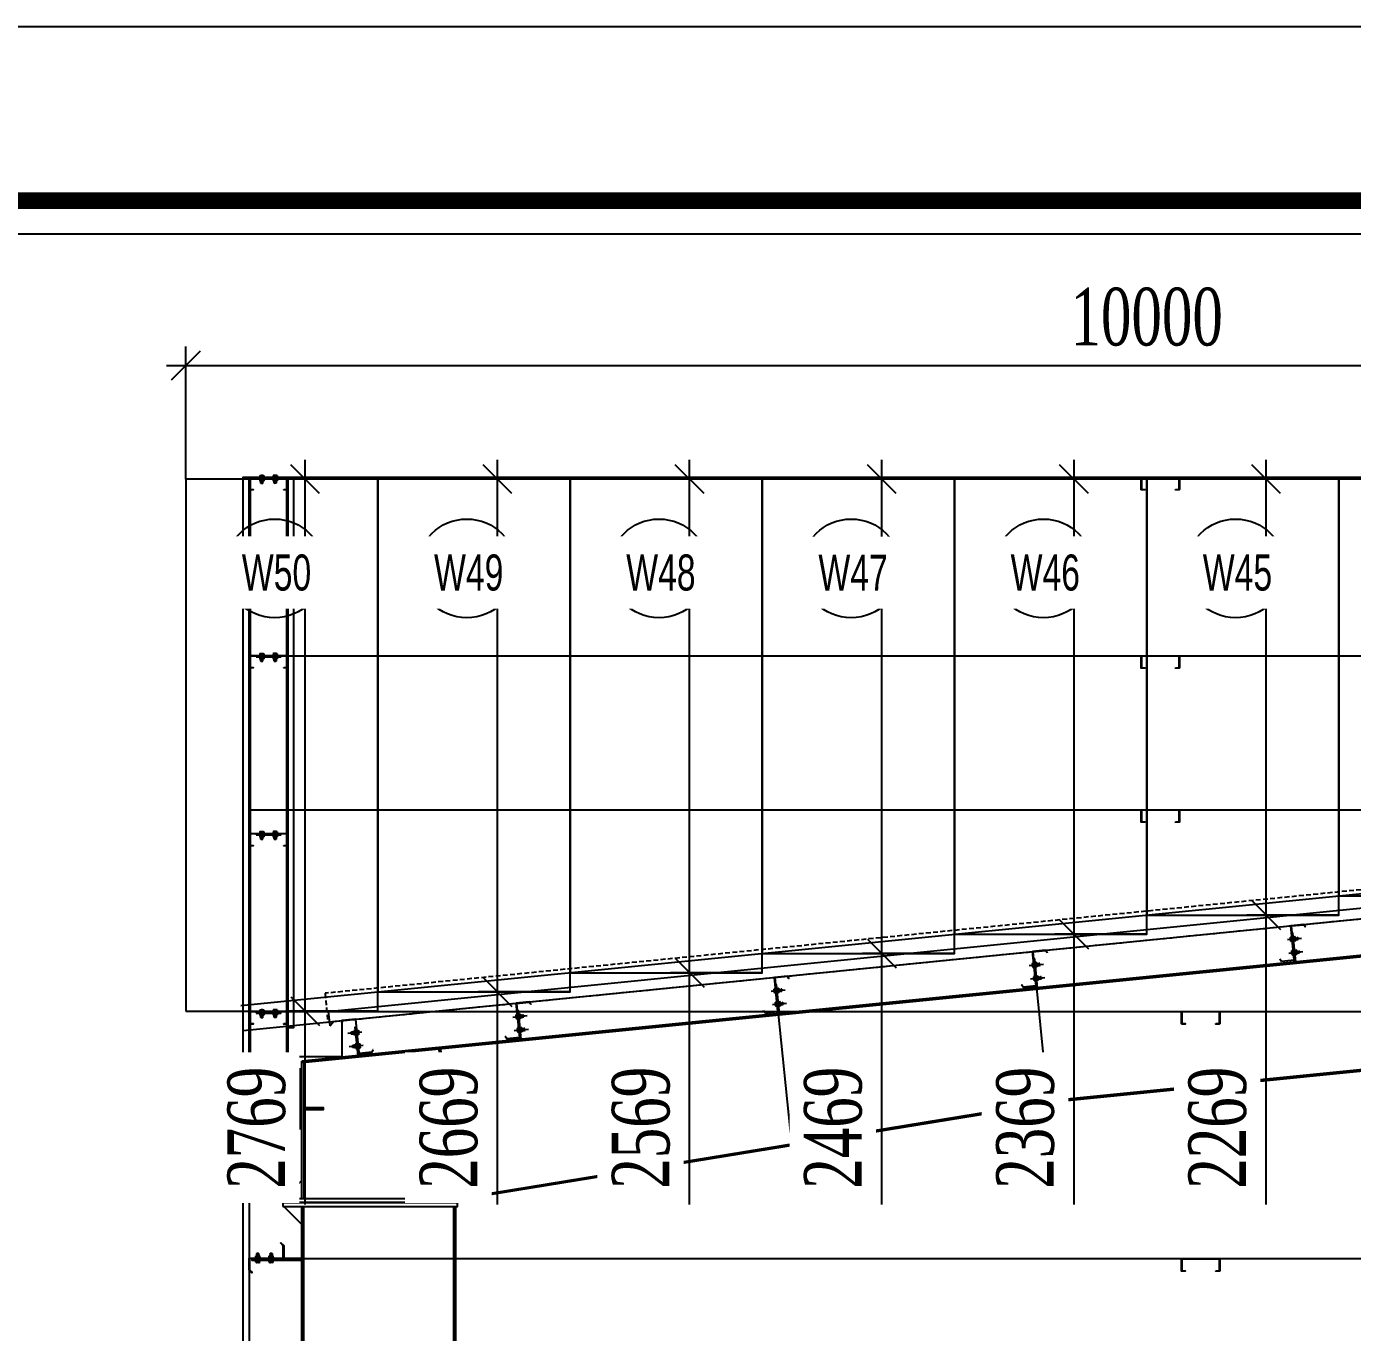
# Model space of a CAD drawing. Header units: inches. Extents: x 315041 to 662841, y -45540 to -35018.
# Drawn here: x 335135.7 to 335204.7, y -38344.7 to -38276.7 of the extents above; entities that cross this region are included whole.
import ezdxf

# ---------------------------------------------------------------- set-up
doc = ezdxf.new("R2010")
doc.units = ezdxf.units.IN
doc.header["$MEASUREMENT"] = 0
doc.linetypes.add('CENTER2', pattern=[28.575, 19.05, -3.175, 3.175, -3.175])
doc.linetypes.add('HIDDEN', pattern=[0.375, 0.25, -0.125])
for name, color, linetype in [('2', 2, 'Continuous'), ('251', 251, 'Continuous'), ('2NET-VE', 8, 'Continuous'), ('3', 3, 'Continuous'), ('5', 5, 'Continuous'), ('6', 6, 'Continuous'), ('7', 7, 'Continuous'), ('8', 8, 'Continuous'), ('9', 9, 'Continuous'), ('BAO KHUNG', 31, 'Continuous'), ('DIM', 8, 'Continuous'), ('GIANG', 1, 'Continuous')]:
    doc.layers.add(name, color=color, linetype=linetype)
doc.styles.add('ST1', font='times.ttf', dxfattribs={"width": 0.7})
doc.styles.add('ST1H', font='vnshxh.shx', dxfattribs={"width": 0.7})
doc.dimstyles.new('100', dxfattribs={"dimtxt": 3, "dimasz": 1.5, "dimexe": 1, "dimexo": 0, "dimgap": 1, "dimtad": 1, "dimdec": 0, "dimlfac": 100, "dimzin": 0, "dimdsep": 46, "dimtxsty": 'ST1', "dimblk": 'OBLIQUE', "dimcen": 1, "dimdle": 1, "dimclrd": 8, "dimclre": 8, "dimclrt": 3, "dimadec": 0, "dimazin": 0, "dimtfac": 1, "dimtdec": 0, "dimtix": 1, "dimtmove": 1, "dimatfit": 3, "dimfxl": 0, "dimtfill": 1, "dimtolj": 1, "dimtzin": 0, "dimlwd": -1, "dimlwe": -1, "dimarcsym": 1})

# ---------------------------------------------------------------- blocks, each defined once
blk = doc.blocks.new('A$C75D82031')
at = {"layer": '2', "color": 157, "linetype": 'Continuous'}
blk.add_lwpolyline([(0, 420), (594, 420), (594, 0), (0, 0)], close=True, dxfattribs=at)
at = {"layer": '7', "color": 147, "linetype": 'Continuous'}
blk.add_lwpolyline([(12.331, 57.61), (581.669, 57.61), (581.669, 409.19), (12.331, 409.19)], close=True, dxfattribs=at)
at = {"layer": 'BAO KHUNG', "color": 167, "linetype": 'Continuous', "const_width": 0.871}
blk.add_lwpolyline([(10.588, 9.067), (583.412, 9.067), (583.412, 410.933), (10.588, 410.933)], close=True, dxfattribs=at)
blk = doc.blocks.new('_Oblique')
at = {"color": 0, "linetype": 'ByBlock', "lineweight": -2}
blk.add_line((-0.5, -0.5), (0.5, 0.5), dxfattribs=at)
blk = doc.blocks.new('*D1148')
at = {"color": 8, "linetype": 'Continuous', "transparency": 16777216}
for p, q in [((335144.027, -38300.276), (335144.027, -38293.366)), ((335244.027, -38300.276), (335244.027, -38293.366)), ((335143.027, -38294.366), (335245.027, -38294.366))]:
    blk.add_line(p, q, dxfattribs=at)
at = {"layer": 'Defpoints', "color": 0, "transparency": 16777216}
for p in [(335244.027, -38294.366), (335144.027, -38300.276), (335244.027, -38300.276)]:
    blk.add_point(p, dxfattribs=at)
at = {"color": 8, "transparency": 16777216, "xscale": 1.5, "yscale": 1.5, "zscale": 1.5, "rotation": 180}
blk.add_blockref('_Oblique', (335144.027, -38294.366), dxfattribs=at)
at = {"color": 8, "transparency": 16777216, "xscale": 1.5, "yscale": 1.5, "zscale": 1.5}
blk.add_blockref('_Oblique', (335244.027, -38294.366), dxfattribs=at)
at = {"color": 3, "transparency": 16777216, "insert": (335194.027, -38291.84), "char_height": 3, "attachment_point": 5, "style": 'ST1', "bg_fill": 3, "box_fill_scale": 1.25, "bg_fill_color": 256, "bg_fill_true_color": 13158600, "bg_fill_transparency": 0}
blk.add_mtext('\\A1;10000', dxfattribs=at)
blk = doc.blocks.new('*U235')
at = {"layer": '2NET-VE', "ltscale": 0.5}
for p, q in [((0, 8.3), (9.5, 8.3)), ((22.9, 7.4), (22.9, 7.4)), ((0, -8.3), (9.5, -8.3)), ((22.9, -7.4), (22.9, -7.4))]:
    blk.add_line(p, q, dxfattribs=at)
at = {"layer": '7', "linetype": 'Continuous'}
for p, q in [((21.9, 6.4), (23.1, 7.7)), ((22.3, -6.4), (23.8, 6.4)), ((23.1, 7.7), (23.8, 6.4)), ((23.8, 6.4), (25.1, 7.7)), ((24.3, -6.4), (25.8, 6.4)), ((25.1, 7.7), (25.8, 6.4)), ((25.8, 6.4), (27, 7.7)), ((26.2, -6.4), (27.7, 6.4)), ((27, 7.7), (27.7, 6.4)), ((27.7, 6.4), (28.9, 7.7)), ((28.1, -6.4), (29.6, 6.4)), ((28.9, 7.7), (29.6, 6.4)), ((29.6, 6.4), (30.9, 7.7)), ((30.1, -6.4), (31.6, 6.4)), ((30.1, -6.4), (31.6, 6.4)), ((30.9, 7.7), (31.6, 6.4)), ((31.6, 6.4), (32.8, 7.7)), ((32, -6.4), (33.5, 6.4)), ((32.8, 7.7), (33.5, 6.4)), ((33.5, 6.4), (34.7, 7.7)), ((33.9, -6.4), (35.4, 6.4)), ((33.9, -6.4), (35.4, 6.4)), ((33.9, -6.4), (35.4, 6.4)), ((34.7, 7.7), (35.4, 6.4)), ((35.4, 6.4), (36.7, 7.7)), ((35.9, -6.4), (37.4, 6.4)), ((36.7, 7.7), (37.4, 6.4)), ((41.9, 6.4), (37.4, 6.4)), ((41.9, 6.4), (41.9, -6.4)), ((22.1, -6.4), (21.7, -6.4)), ((22.3, -6.4), (21.9, -6.4)), ((22.3, -6.4), (23.1, -7.7)), ((23.1, -7.7), (24.3, -6.4)), ((24.3, -6.4), (25, -7.7)), ((25, -7.7), (26.2, -6.4)), ((26.2, -6.4), (26.9, -7.7)), ((26.9, -7.7), (28.1, -6.4)), ((28.1, -6.4), (28.9, -7.7)), ((28.9, -7.7), (30.1, -6.4)), ((30.1, -6.4), (30.8, -7.7)), ((30.8, -7.7), (32, -6.4)), ((32, -6.4), (32.7, -7.7)), ((32.7, -7.7), (33.9, -6.4)), ((33.9, -6.4), (34.7, -7.7)), ((34.7, -7.7), (35.9, -6.4)), ((35.9, -6.4), (41.9, -6.4))]:
    blk.add_line(p, q, dxfattribs=at)
at = {"layer": '8', "linetype": 'Continuous'}
for p, q in [((-10.2, 8.8), (-10.2, 11.9)), ((-10.2, -11.9), (-10.2, 11.9)), ((-0.9, 14.9), (-9.3, 14.9)), ((-1.4, 8.8), (-8.9, 8.8)), ((0, 8.8), (0, 11.9)), ((0, -11.9), (0, 11.9)), ((9.5, -17.6), (9.5, 17.6)), ((9.5, 17.6), (11.4, 17.6)), ((11.4, -17.6), (11.4, 17.6)), ((11.4, 8.8), (11.4, 11.9)), ((11.4, -11.9), (11.4, 11.9)), ((12.3, 14.9), (20.7, 14.9)), ((12.8, 8.8), (20.3, 8.8)), ((21.7, 8.8), (21.7, 11.9)), ((21.7, -11.9), (21.7, 11.9)), ((-10.2, -8.8), (-10.2, -11.9)), ((-9.3, -14.9), (-0.9, -14.9)), ((-1.4, -8.8), (-8.9, -8.8)), ((0, -8.8), (0, -11.9)), ((9.5, -17.6), (11.4, -17.6)), ((11.4, -8.8), (11.4, -11.9)), ((20.7, -14.9), (12.3, -14.9)), ((12.8, -8.8), (20.3, -8.8)), ((21.7, -8.8), (21.7, -11.9))]:
    blk.add_line(p, q, dxfattribs=at)
at = {"layer": '8', "ltscale": 10}
blk.add_line((-32.8, 0), (65.5, 0), dxfattribs=at)
at = {"layer": '8', "linetype": 'Continuous'}
for centre, radius, start, end in [((-4.7, 11.9), 5.58, 146.602, 180), ((-6.1, 11.9), 4.1, 180, 228.54763), ((-6.1, 5.7), 4.1, 131.45237, 180), ((-4.1, 11.9), 4.1, 311.45237, 0), ((-4.1, 5.7), 4.1, 0, 48.54763), ((-5.6, 11.9), 5.58, 0, 33.398), ((17, 11.9), 5.58, 146.602, 180), ((15.5, 11.9), 4.1, 180, 228.54763), ((15.5, 5.7), 4.1, 131.45237, 180), ((17.6, 11.9), 4.1, 311.45237, 0), ((17.6, 5.7), 4.1, 0, 48.54763), ((16.1, 11.9), 5.58, 0, 33.398), ((-6.1, -5.7), 4.1, 180, 228.54763), ((-6.1, -11.9), 4.1, 131.45237, 180), ((-4.7, -11.9), 5.58, 180, 213.398), ((-4.1, -5.7), 4.1, 311.45237, 0), ((-4.1, -11.9), 4.1, 0, 48.54763), ((-5.6, -11.9), 5.58, 326.602, 0), ((15.5, -5.7), 4.1, 180, 228.54763), ((15.5, -11.9), 4.1, 131.45237, 180), ((17, -11.9), 5.58, 180, 213.398), ((17.6, -5.7), 4.1, 311.45237, 0), ((17.6, -11.9), 4.1, 0, 48.54763), ((16.1, -11.9), 5.58, 326.602, 0)]:
    blk.add_arc(centre, radius, start, end, dxfattribs=at)
blk = doc.blocks.new('*U234')
at = {"layer": '2NET-VE', "ltscale": 0.5}
for p, q in [((0, 8.3), (9.5, 8.3)), ((22.9, 7.4), (22.9, 7.4)), ((0, -8.3), (9.5, -8.3)), ((22.9, -7.4), (22.9, -7.4))]:
    blk.add_line(p, q, dxfattribs=at)
at = {"layer": '7', "linetype": 'Continuous'}
for p, q in [((21.9, 6.4), (23.1, 7.7)), ((22.3, -6.4), (23.8, 6.4)), ((23.1, 7.7), (23.8, 6.4)), ((23.8, 6.4), (25.1, 7.7)), ((24.3, -6.4), (25.8, 6.4)), ((25.1, 7.7), (25.8, 6.4)), ((25.8, 6.4), (27, 7.7)), ((26.2, -6.4), (27.7, 6.4)), ((27, 7.7), (27.7, 6.4)), ((27.7, 6.4), (28.9, 7.7)), ((28.1, -6.4), (29.6, 6.4)), ((28.9, 7.7), (29.6, 6.4)), ((29.6, 6.4), (30.9, 7.7)), ((30.1, -6.4), (31.6, 6.4)), ((30.1, -6.4), (31.6, 6.4)), ((30.9, 7.7), (31.6, 6.4)), ((31.6, 6.4), (32.8, 7.7)), ((32, -6.4), (33.5, 6.4)), ((32.8, 7.7), (33.5, 6.4)), ((33.5, 6.4), (34.7, 7.7)), ((33.9, -6.4), (35.4, 6.4)), ((33.9, -6.4), (35.4, 6.4)), ((33.9, -6.4), (35.4, 6.4)), ((34.7, 7.7), (35.4, 6.4)), ((35.4, 6.4), (36.7, 7.7)), ((35.9, -6.4), (37.4, 6.4)), ((36.7, 7.7), (37.4, 6.4)), ((41.9, 6.4), (37.4, 6.4)), ((41.9, 6.4), (41.9, -6.4)), ((22.1, -6.4), (21.7, -6.4)), ((22.3, -6.4), (21.9, -6.4)), ((22.3, -6.4), (23.1, -7.7)), ((23.1, -7.7), (24.3, -6.4)), ((24.3, -6.4), (25, -7.7)), ((25, -7.7), (26.2, -6.4)), ((26.2, -6.4), (26.9, -7.7)), ((26.9, -7.7), (28.1, -6.4)), ((28.1, -6.4), (28.9, -7.7)), ((28.9, -7.7), (30.1, -6.4)), ((30.1, -6.4), (30.8, -7.7)), ((30.8, -7.7), (32, -6.4)), ((32, -6.4), (32.7, -7.7)), ((32.7, -7.7), (33.9, -6.4)), ((33.9, -6.4), (34.7, -7.7)), ((34.7, -7.7), (35.9, -6.4)), ((35.9, -6.4), (41.9, -6.4))]:
    blk.add_line(p, q, dxfattribs=at)
at = {"layer": '8', "linetype": 'Continuous'}
for p, q in [((-10.2, 8.8), (-10.2, 11.9)), ((-10.2, -11.9), (-10.2, 11.9)), ((-0.9, 14.9), (-9.3, 14.9)), ((-1.4, 8.8), (-8.9, 8.8)), ((0, 8.8), (0, 11.9)), ((0, -11.9), (0, 11.9)), ((9.5, -17.6), (9.5, 17.6)), ((9.5, 17.6), (11.4, 17.6)), ((11.4, -17.6), (11.4, 17.6)), ((11.4, 8.8), (11.4, 11.9)), ((11.4, -11.9), (11.4, 11.9)), ((12.3, 14.9), (20.7, 14.9)), ((12.8, 8.8), (20.3, 8.8)), ((21.7, 8.8), (21.7, 11.9)), ((21.7, -11.9), (21.7, 11.9)), ((-10.2, -8.8), (-10.2, -11.9)), ((-9.3, -14.9), (-0.9, -14.9)), ((-1.4, -8.8), (-8.9, -8.8)), ((0, -8.8), (0, -11.9)), ((9.5, -17.6), (11.4, -17.6)), ((11.4, -8.8), (11.4, -11.9)), ((20.7, -14.9), (12.3, -14.9)), ((12.8, -8.8), (20.3, -8.8)), ((21.7, -8.8), (21.7, -11.9))]:
    blk.add_line(p, q, dxfattribs=at)
at = {"layer": '8', "ltscale": 10}
blk.add_line((-32.8, 0), (65.5, 0), dxfattribs=at)
at = {"layer": '8', "linetype": 'Continuous'}
for centre, radius, start, end in [((-4.7, 11.9), 5.58, 146.602, 180), ((-6.1, 11.9), 4.1, 180, 228.54763), ((-6.1, 5.7), 4.1, 131.45237, 180), ((-4.1, 11.9), 4.1, 311.45237, 0), ((-4.1, 5.7), 4.1, 0, 48.54763), ((-5.6, 11.9), 5.58, 0, 33.398), ((17, 11.9), 5.58, 146.602, 180), ((15.5, 11.9), 4.1, 180, 228.54763), ((15.5, 5.7), 4.1, 131.45237, 180), ((17.6, 11.9), 4.1, 311.45237, 0), ((17.6, 5.7), 4.1, 0, 48.54763), ((16.1, 11.9), 5.58, 0, 33.398), ((-6.1, -5.7), 4.1, 180, 228.54763), ((-6.1, -11.9), 4.1, 131.45237, 180), ((-4.7, -11.9), 5.58, 180, 213.398), ((-4.1, -5.7), 4.1, 311.45237, 0), ((-4.1, -11.9), 4.1, 0, 48.54763), ((-5.6, -11.9), 5.58, 326.602, 0), ((15.5, -5.7), 4.1, 180, 228.54763), ((15.5, -11.9), 4.1, 131.45237, 180), ((17, -11.9), 5.58, 180, 213.398), ((17.6, -5.7), 4.1, 311.45237, 0), ((17.6, -11.9), 4.1, 0, 48.54763), ((16.1, -11.9), 5.58, 326.602, 0)]:
    blk.add_arc(centre, radius, start, end, dxfattribs=at)
blk = doc.blocks.new('XM150')
at = {"layer": '2', "ltscale": 0.015}
for p, q in [((68.9, 180), (0.9, 180)), ((0.9, 1.1), (0.9, 180)), ((2, 178.9), (2, 0)), ((2, 178.9), (68.3, 178.9)), ((75.4, 166.5), (68.3, 178.9)), ((68.9, 180), (76.4, 167)), ((76.4, 167), (75.4, 166.5)), ((-73.5, 13), (-72.5, 13.5)), ((-66, 0), (-73.5, 13)), ((-72.5, 13.5), (-65.4, 1.1)), ((2, 0), (-66, 0)), ((-65.4, 1.1), (0.9, 1.1))]:
    blk.add_line(p, q, dxfattribs=at)
at = {"layer": '5'}
blk.add_lwpolyline([(8, -10), (8, 140), (2, 140), (2, -10), (8, -10)], close=True, dxfattribs=at)
at = {"layer": 'GIANG', "xscale": 0.7499999999999999, "yscale": 0.7499999999999999, "zscale": 0.7499999999999999}
for name, p in [('*U235', (0.9, 110)), ('*U234', (0.9, 40))]:
    blk.add_blockref(name, p, dxfattribs=at)
blk = doc.blocks.new('*U966')
at = {"layer": '2', "xscale": 0.008333333333333337, "yscale": 0.008333333333333337, "zscale": 0.008333333333333337, "rotation": 8.530765610063296}
blk.add_blockref('XM150', (0.118, -0.699), dxfattribs=at)
blk = doc.blocks.new('*U950')
at = {"layer": '2', "color": 0, "linetype": 'ByBlock', "lineweight": -2, "transparency": 16777216}
blk.add_blockref('*U966', (0, 0), dxfattribs=at)
blk = doc.blocks.new('*U132')
at = {"layer": '251'}
h = blk.add_hatch(color=256, dxfattribs=at)
h.paths.add_polyline_path([(-0.053, -0.04), (-0.053, -0.043, -0.192582), (-0.048, -0.029, -0.192582), (-0.053, -0.014)])
h.paths.add_polyline_path([(-0.053, 0.014, -0.192582), (-0.048, 0.029, -0.192582), (-0.053, 0.043)])
h = blk.add_hatch(color=256, dxfattribs=at)
h.paths.add_polyline_path([(0.056, -0.04), (0.056, -0.043, -0.192582), (0.062, -0.029, -0.192582), (0.056, -0.014)])
h.paths.add_polyline_path([(0.056, 0.014, -0.192582), (0.062, 0.029, -0.192582), (0.056, 0.043)])
at = {"layer": '5', "linetype": 'CENTER2', "ltscale": 0.2}
blk.add_line((-0.077, 0), (0.194, 0), dxfattribs=at)
at = {"layer": '8'}
for p, q in [((-0.053, 0.04), (-0.053, -0.04)), ((-0.048, 0.058), (-0.006, 0.058)), ((-0.048, 0.029), (-0.006, 0.029)), ((0, 0.043), (0, -0.043)), ((0.044, 0.033), (0, 0.033)), ((0.044, -0.066), (0.044, 0.066)), ((0.044, 0.066), (0.056, 0.066)), ((0.056, -0.066), (0.056, 0.066)), ((0.056, 0.04), (0.056, -0.04)), ((0.062, 0.058), (0.103, 0.058)), ((0.062, 0.029), (0.103, 0.029)), ((0.109, 0.043), (0.109, -0.043)), ((0.117, 0.033), (0.109, 0.033)), ((0.121, 0.027), (0.117, 0.033)), ((0.117, 0.033), (0.117, -0.017)), ((0.117, -0.017), (0.121, 0.027)), ((0.127, 0.033), (0.121, 0.027)), ((0.131, 0.027), (0.127, 0.033)), ((0.164, 0.03), (0.161, 0.027)), ((0.169, 0.027), (0.164, 0.03)), ((0.166, -0.027), (0.167, 0)), ((0.169, 0), (0.167, 0)), ((0.167, 0), (0.169, 0)), ((0.169, 0.027), (0.169, -0.027)), ((-0.048, -0.029), (-0.006, -0.029)), ((-0.048, -0.029), (-0.006, -0.029)), ((-0.048, -0.058), (-0.006, -0.058)), ((0.044, -0.033), (0, -0.033)), ((0.044, -0.066), (0.056, -0.066)), ((0.062, -0.029), (0.103, -0.029)), ((0.062, -0.029), (0.103, -0.029)), ((0.062, -0.058), (0.103, -0.058)), ((0.12, -0.033), (0.109, -0.033)), ((0.126, -0.027), (0.12, -0.033)), ((0.16, -0.033), (0.156, -0.027)), ((0.166, -0.027), (0.16, -0.033)), ((0.166, -0.027), (0.169, -0.027))]:
    blk.add_line(p, q, dxfattribs=at)
for points in [[(0.136, -0.027), (0.13, -0.033), (0.126, -0.027), (0.131, 0.027), (0.137, 0.033), (0.141, 0.027)], [(0.146, -0.027), (0.14, -0.033), (0.136, -0.027), (0.141, 0.027), (0.147, 0.033), (0.151, 0.027)], [(0.156, -0.027), (0.15, -0.033), (0.146, -0.027), (0.151, 0.027), (0.157, 0.033), (0.161, 0.027)]]:
    blk.add_lwpolyline(points, close=True, dxfattribs=at)
for centre, start, end in [((-0.032, 0.043), 136.3972, 223.6028), ((-0.032, 0.014), 136.3972, 180), ((-0.021, 0.043), 316.3972, 43.6028), ((-0.021, 0.014), 0, 43.6028), ((0.077, 0.043), 136.3972, 223.6028), ((0.077, 0.014), 136.3972, 180), ((0.088, 0.043), 316.3972, 43.6028), ((0.088, 0.014), 0, 43.6028), ((-0.032, -0.014), 180, 223.6028), ((-0.032, -0.043), 136.3972, 223.6028), ((-0.021, -0.014), 316.3972, 0), ((-0.021, -0.043), 316.3972, 43.6028), ((0.077, -0.014), 180, 223.6028), ((0.077, -0.043), 136.3972, 223.6028), ((0.088, -0.014), 316.3972, 0), ((0.088, -0.043), 316.3972, 43.6028)]:
    blk.add_arc(centre, 0.0209, start, end, dxfattribs=at)
blk = doc.blocks.new('*U953')
at = {"layer": '2', "xscale": 0.008333333333333337, "yscale": 0.008333333333333337, "zscale": 0.008333333333333337, "rotation": 8.530765610063296}
blk.add_blockref('XM150', (0.118, -0.699), dxfattribs=at)
blk = doc.blocks.new('*U954')
at = {"layer": '2', "color": 0, "linetype": 'ByBlock', "lineweight": -2, "transparency": 16777216}
blk.add_blockref('*U953', (0, 0), dxfattribs=at)
blk = doc.blocks.new('A$C6A7930B6')
at = {"layer": '2'}
h = blk.add_hatch(dxfattribs=at)
h.set_pattern_fill('ANSI31', color=256, scale=0.125, angle=-90, style=0)
h.set_pattern_definition([(315, (3303.04439, 11524.56439), (0.011048543456, 0.011048543456), [])])
h.paths.add_polyline_path([(1.5, 1.185), (1.5, 0.619), (0.016, 0.619), (0.016, 0.124), (0.129, 0.011), (0.118, 0), (0, 0.118), (0, 0.635), (1.484, 0.635), (1.484, 1.179), (1.371, 1.292), (1.382, 1.303)])
at = {"layer": '251'}
h = blk.add_hatch(color=256, dxfattribs=at)
h.paths.add_polyline_path([(0.314, 0.668), (0.31, 0.668, 0.192582), (0.332, 0.676, 0.192582), (0.353, 0.668)])
h.paths.add_polyline_path([(0.397, 0.668, 0.192582), (0.418, 0.676, 0.192582), (0.44, 0.668)])
h = blk.add_hatch(color=256, dxfattribs=at)
h.paths.add_polyline_path([(0.898, 0.668), (0.893, 0.668, 0.192582), (0.915, 0.676, 0.192582), (0.937, 0.668)])
h.paths.add_polyline_path([(0.98, 0.668, 0.192582), (1.002, 0.676, 0.192582), (1.023, 0.668)])
h = blk.add_hatch(color=256, dxfattribs=at)
h.paths.add_polyline_path([(0.314, 0.455), (0.31, 0.455, 0.192582), (0.332, 0.464, 0.192582), (0.353, 0.455)])
h.paths.add_polyline_path([(0.397, 0.455, 0.192582), (0.418, 0.464, 0.192582), (0.44, 0.455)])
h = blk.add_hatch(color=256, dxfattribs=at)
h.paths.add_polyline_path([(0.898, 0.455), (0.893, 0.455, 0.192582), (0.915, 0.464, 0.192582), (0.937, 0.455)])
h.paths.add_polyline_path([(0.98, 0.455, 0.192582), (1.002, 0.464, 0.192582), (1.023, 0.455)])
at = {"layer": '9', "linetype": 'Continuous'}
h = blk.add_hatch(dxfattribs=at)
h.set_pattern_fill('ANSI31', color=250, scale=0.25, angle=-90, style=0)
h.set_pattern_definition([(315, (3302.900187, 11527.014995), (0.02209708691, 0.02209708691), [])])
h.paths.add_polyline_path([(2.292, 0.552), (2.292, 0.619), (0.125, 0.619), (0.125, 0.552)])
at = {"layer": '2'}
blk.add_lwpolyline([(1.5, 1.185), (1.5, 0.619), (0.016, 0.619), (0.016, 0.124), (0.129, 0.011), (0.118, 0), (0, 0.118), (0, 0.635), (1.484, 0.635), (1.484, 1.179), (1.371, 1.292), (1.382, 1.303)], close=True, dxfattribs=at)
at = {"layer": '5', "linetype": 'CENTER2', "ltscale": 0.2}
for p, q in [((0.375, 0.436), (0.375, 0.859)), ((0.958, 0.436), (0.958, 0.859))]:
    blk.add_line(p, q, dxfattribs=at)
at = {"layer": '6'}
blk.add_lwpolyline([(2.292, 0.552), (2.292, 0.619), (0.125, 0.619), (0.125, 0.552), (2.292, 0.552)], dxfattribs=at)
at = {"layer": '8'}
for p, q in [((0.288, 0.676), (0.288, 0.739)), ((0.44, 0.748), (0.31, 0.748)), ((0.436, 0.668), (0.314, 0.668)), ((0.335, 0.832), (0.325, 0.824)), ((0.325, 0.824), (0.335, 0.817)), ((0.335, 0.772), (0.325, 0.764)), ((0.325, 0.764), (0.325, 0.748)), ((0.325, 0.635), (0.325, 0.552)), ((0.332, 0.676), (0.332, 0.739)), ((0.332, 0.676), (0.332, 0.739)), ((0.415, 0.837), (0.335, 0.837)), ((0.335, 0.832), (0.335, 0.837)), ((0.335, 0.832), (0.375, 0.835)), ((0.35, 0.759), (0.415, 0.765)), ((0.425, 0.759), (0.35, 0.759)), ((0.375, 0.837), (0.375, 0.835)), ((0.375, 0.835), (0.375, 0.837)), ((0.415, 0.837), (0.42, 0.83)), ((0.42, 0.83), (0.415, 0.825)), ((0.415, 0.78), (0.425, 0.774)), ((0.425, 0.774), (0.415, 0.765)), ((0.415, 0.765), (0.425, 0.759)), ((0.418, 0.676), (0.418, 0.739)), ((0.425, 0.759), (0.425, 0.748)), ((0.425, 0.635), (0.425, 0.552)), ((0.462, 0.676), (0.462, 0.739)), ((0.872, 0.676), (0.872, 0.739)), ((1.023, 0.748), (0.893, 0.748)), ((1.019, 0.668), (0.898, 0.668)), ((0.918, 0.832), (0.908, 0.824)), ((0.908, 0.824), (0.918, 0.817)), ((0.918, 0.772), (0.908, 0.764)), ((0.908, 0.764), (0.908, 0.748)), ((0.908, 0.635), (0.908, 0.552)), ((0.915, 0.676), (0.915, 0.739)), ((0.915, 0.676), (0.915, 0.739)), ((0.998, 0.837), (0.918, 0.837)), ((0.918, 0.832), (0.918, 0.837)), ((0.918, 0.832), (0.958, 0.835)), ((0.933, 0.759), (0.998, 0.765)), ((1.008, 0.759), (0.933, 0.759)), ((0.958, 0.837), (0.958, 0.835)), ((0.958, 0.835), (0.958, 0.837)), ((0.998, 0.837), (1.003, 0.83)), ((1.003, 0.83), (0.998, 0.825)), ((0.998, 0.78), (1.008, 0.774)), ((1.008, 0.774), (0.998, 0.765)), ((0.998, 0.765), (1.008, 0.759)), ((1.002, 0.676), (1.002, 0.739)), ((1.008, 0.759), (1.008, 0.748)), ((1.008, 0.635), (1.008, 0.552)), ((1.045, 0.676), (1.045, 0.739)), ((0.288, 0.464), (0.288, 0.526)), ((0.44, 0.535), (0.31, 0.535)), ((0.436, 0.552), (0.314, 0.552)), ((0.436, 0.455), (0.314, 0.455)), ((0.332, 0.464), (0.332, 0.526)), ((0.332, 0.464), (0.332, 0.526)), ((0.418, 0.464), (0.418, 0.526)), ((0.462, 0.464), (0.462, 0.526)), ((0.872, 0.464), (0.872, 0.526)), ((1.023, 0.535), (0.893, 0.535)), ((1.019, 0.552), (0.898, 0.552)), ((1.019, 0.455), (0.898, 0.455)), ((0.915, 0.464), (0.915, 0.526)), ((0.915, 0.464), (0.915, 0.526)), ((1.002, 0.464), (1.002, 0.526)), ((1.045, 0.464), (1.045, 0.526))]:
    blk.add_line(p, q, dxfattribs=at)
for points in [[(0.275, 0.65), (0.275, 0.668), (0.475, 0.668), (0.475, 0.65)], [(0.335, 0.817), (0.325, 0.809), (0.335, 0.802), (0.415, 0.81), (0.425, 0.819), (0.415, 0.825)], [(0.335, 0.802), (0.325, 0.794), (0.335, 0.787), (0.415, 0.795), (0.425, 0.804), (0.415, 0.81)], [(0.335, 0.787), (0.325, 0.779), (0.335, 0.772), (0.415, 0.78), (0.425, 0.789), (0.415, 0.795)], [(0.859, 0.65), (0.859, 0.668), (1.058, 0.668), (1.058, 0.65)], [(0.918, 0.817), (0.908, 0.809), (0.918, 0.802), (0.998, 0.81), (1.008, 0.819), (0.998, 0.825)], [(0.918, 0.802), (0.908, 0.794), (0.918, 0.787), (0.998, 0.795), (1.008, 0.804), (0.998, 0.81)], [(0.918, 0.787), (0.908, 0.779), (0.918, 0.772), (0.998, 0.78), (1.008, 0.789), (0.998, 0.795)], [(0.275, 0.535), (0.275, 0.552), (0.475, 0.552), (0.475, 0.535)], [(0.859, 0.535), (0.859, 0.552), (1.058, 0.552), (1.058, 0.535)]]:
    blk.add_lwpolyline(points, close=True, dxfattribs=at)
for centre, start, end in [((0.31, 0.716), 46.39718, 133.60282), ((0.31, 0.699), 226.39718, 313.60282), ((0.353, 0.716), 90, 133.60282), ((0.353, 0.699), 226.39718, 270), ((0.397, 0.716), 46.39718, 90), ((0.397, 0.699), 270, 313.60282), ((0.44, 0.716), 46.39718, 133.60282), ((0.44, 0.699), 226.39718, 313.60282), ((0.893, 0.716), 46.39718, 133.60282), ((0.893, 0.699), 226.39718, 313.60282), ((0.937, 0.716), 90, 133.60282), ((0.937, 0.699), 226.39718, 270), ((0.98, 0.716), 46.39718, 90), ((0.98, 0.699), 270, 313.60282), ((1.023, 0.716), 46.39718, 133.60282), ((1.023, 0.699), 226.39718, 313.60282), ((0.31, 0.503), 46.39718, 133.60282), ((0.31, 0.486), 226.39718, 313.60282), ((0.353, 0.503), 90, 133.60282), ((0.353, 0.486), 226.39718, 270), ((0.397, 0.503), 46.39718, 90), ((0.397, 0.486), 270, 313.60282), ((0.44, 0.503), 46.39718, 133.60282), ((0.44, 0.486), 226.39718, 313.60282), ((0.893, 0.503), 46.39718, 133.60282), ((0.893, 0.486), 226.39718, 313.60282), ((0.937, 0.503), 90, 133.60282), ((0.937, 0.486), 226.39718, 270), ((0.98, 0.503), 46.39718, 90), ((0.98, 0.486), 270, 313.60282), ((1.023, 0.503), 46.39718, 133.60282), ((1.023, 0.486), 226.39718, 313.60282)]:
    blk.add_arc(centre, 0.0314, start, end, dxfattribs=at)
blk = doc.blocks.new('*U951')
at = {"layer": '2', "xscale": 0.008333333333333335, "yscale": 0.008333333333333335, "zscale": 0.008333333333333335, "rotation": 5.710593137616317}
blk.add_blockref('XM150', (0.083, -0.704), dxfattribs=at)
blk = doc.blocks.new('*D1183')
at = {"color": 8, "linetype": 'Continuous', "transparency": 16777216}
for p, q in [((335200.246, -38323.961), (335200.246, -38299.276)), ((335204.027, -38300.276), (335199.246, -38300.276)), ((335204.027, -38322.961), (335199.246, -38322.961)), ((335200.246, -38338.03), (335200.246, -38322.961))]:
    blk.add_line(p, q, dxfattribs=at)
at = {"layer": 'Defpoints', "color": 0, "transparency": 16777216}
for p in [(335200.246, -38300.276), (335204.027, -38300.276), (335204.027, -38322.961)]:
    blk.add_point(p, dxfattribs=at)
at = {"color": 8, "transparency": 16777216, "xscale": 1.5, "yscale": 1.5, "zscale": 1.5}
for p, rotation in [((335200.246, -38300.276), 90), ((335200.246, -38322.961), 270)]:
    blk.add_blockref('_Oblique', p, dxfattribs=dict(at, rotation=rotation))
at = {"color": 5, "transparency": 16777216, "insert": (335197.716, -38334.03), "char_height": 3, "attachment_point": 5, "rotation": 90, "style": 'ST1', "bg_fill": 3, "box_fill_scale": 1.25, "bg_fill_color": 256, "bg_fill_true_color": 13158600, "bg_fill_transparency": 10066268}
blk.add_mtext('\\A1;2269', dxfattribs=at)
blk = doc.blocks.new('*D1184')
at = {"color": 8, "linetype": 'Continuous', "transparency": 16777216}
for p, q in [((335190.246, -38324.961), (335190.246, -38299.276)), ((335194.027, -38300.276), (335189.246, -38300.276)), ((335194.027, -38323.961), (335189.246, -38323.961)), ((335190.246, -38338.03), (335190.246, -38323.961))]:
    blk.add_line(p, q, dxfattribs=at)
at = {"layer": 'Defpoints', "color": 0, "transparency": 16777216}
for p in [(335190.246, -38300.276), (335194.027, -38300.276), (335194.027, -38323.961)]:
    blk.add_point(p, dxfattribs=at)
at = {"color": 8, "transparency": 16777216, "xscale": 1.5, "yscale": 1.5, "zscale": 1.5}
for p, rotation in [((335190.246, -38300.276), 90), ((335190.246, -38323.961), 270)]:
    blk.add_blockref('_Oblique', p, dxfattribs=dict(at, rotation=rotation))
at = {"color": 5, "transparency": 16777216, "insert": (335187.716, -38334.03), "char_height": 3, "attachment_point": 5, "rotation": 90, "style": 'ST1', "bg_fill": 3, "box_fill_scale": 1.25, "bg_fill_color": 256, "bg_fill_true_color": 13158600, "bg_fill_transparency": 10077904}
blk.add_mtext('\\A1;2369', dxfattribs=at)
blk = doc.blocks.new('*D1185')
at = {"color": 8, "linetype": 'Continuous', "transparency": 16777216}
for p, q in [((335180.246, -38325.961), (335180.246, -38299.276)), ((335184.027, -38300.276), (335179.246, -38300.276)), ((335184.027, -38324.961), (335179.246, -38324.961)), ((335180.246, -38338.03), (335180.246, -38324.961))]:
    blk.add_line(p, q, dxfattribs=at)
at = {"layer": 'Defpoints', "color": 0, "transparency": 16777216}
for p in [(335180.246, -38300.276), (335184.027, -38300.276), (335184.027, -38324.961)]:
    blk.add_point(p, dxfattribs=at)
at = {"color": 8, "transparency": 16777216, "xscale": 1.5, "yscale": 1.5, "zscale": 1.5}
for p, rotation in [((335180.246, -38300.276), 90), ((335180.246, -38324.961), 270)]:
    blk.add_blockref('_Oblique', p, dxfattribs=dict(at, rotation=rotation))
at = {"color": 5, "transparency": 16777216, "insert": (335177.716, -38334.03), "char_height": 3, "attachment_point": 5, "rotation": 90, "style": 'ST1', "bg_fill": 3, "box_fill_scale": 1.25, "bg_fill_color": 256, "bg_fill_true_color": 13158600, "bg_fill_transparency": 10061200}
blk.add_mtext('\\A1;2469', dxfattribs=at)
blk = doc.blocks.new('*D1186')
at = {"color": 8, "linetype": 'Continuous', "transparency": 16777216}
for p, q in [((335170.246, -38326.961), (335170.246, -38299.276)), ((335174.027, -38300.276), (335169.246, -38300.276)), ((335174.027, -38325.961), (335169.246, -38325.961)), ((335170.246, -38338.03), (335170.246, -38325.961))]:
    blk.add_line(p, q, dxfattribs=at)
at = {"layer": 'Defpoints', "color": 0, "transparency": 16777216}
for p in [(335170.246, -38300.276), (335174.027, -38300.276), (335174.027, -38325.961)]:
    blk.add_point(p, dxfattribs=at)
at = {"color": 8, "transparency": 16777216, "xscale": 1.5, "yscale": 1.5, "zscale": 1.5}
for p, rotation in [((335170.246, -38300.276), 90), ((335170.246, -38325.961), 270)]:
    blk.add_blockref('_Oblique', p, dxfattribs=dict(at, rotation=rotation))
at = {"color": 5, "transparency": 16777216, "insert": (335167.716, -38334.03), "char_height": 3, "attachment_point": 5, "rotation": 90, "style": 'ST1', "bg_fill": 3, "box_fill_scale": 1.25, "bg_fill_color": 256, "bg_fill_true_color": 13158600, "bg_fill_transparency": 11625688}
blk.add_mtext('\\A1;2569', dxfattribs=at)
blk = doc.blocks.new('*D1187')
at = {"color": 8, "linetype": 'Continuous', "transparency": 16777216}
for p, q in [((335160.246, -38327.961), (335160.246, -38299.276)), ((335164.027, -38300.276), (335159.246, -38300.276)), ((335164.027, -38326.961), (335159.246, -38326.961)), ((335160.246, -38338.03), (335160.246, -38326.961))]:
    blk.add_line(p, q, dxfattribs=at)
at = {"layer": 'Defpoints', "color": 0, "transparency": 16777216}
for p in [(335160.246, -38300.276), (335164.027, -38300.276), (335164.027, -38326.961)]:
    blk.add_point(p, dxfattribs=at)
at = {"color": 8, "transparency": 16777216, "xscale": 1.5, "yscale": 1.5, "zscale": 1.5}
for p, rotation in [((335160.246, -38300.276), 90), ((335160.246, -38326.961), 270)]:
    blk.add_blockref('_Oblique', p, dxfattribs=dict(at, rotation=rotation))
at = {"color": 5, "transparency": 16777216, "insert": (335157.716, -38334.03), "char_height": 3, "attachment_point": 5, "rotation": 90, "style": 'ST1', "bg_fill": 3, "box_fill_scale": 1.25, "bg_fill_color": 256, "bg_fill_true_color": 13158600, "bg_fill_transparency": 11625688}
blk.add_mtext('\\A1;2669', dxfattribs=at)
blk = doc.blocks.new('*D1188')
at = {"color": 8, "linetype": 'Continuous', "transparency": 16777216}
for p, q in [((335150.246, -38328.961), (335150.246, -38299.276)), ((335154.027, -38300.276), (335149.246, -38300.276)), ((335154.027, -38327.961), (335149.246, -38327.961)), ((335150.246, -38338.03), (335150.246, -38327.961))]:
    blk.add_line(p, q, dxfattribs=at)
at = {"layer": 'Defpoints', "color": 0, "transparency": 16777216}
for p in [(335150.246, -38300.276), (335154.027, -38300.276), (335154.027, -38327.961)]:
    blk.add_point(p, dxfattribs=at)
at = {"color": 8, "transparency": 16777216, "xscale": 1.5, "yscale": 1.5, "zscale": 1.5}
for p, rotation in [((335150.246, -38300.276), 90), ((335150.246, -38327.961), 270)]:
    blk.add_blockref('_Oblique', p, dxfattribs=dict(at, rotation=rotation))
at = {"color": 5, "transparency": 16777216, "insert": (335147.716, -38334.03), "char_height": 3, "attachment_point": 5, "rotation": 90, "style": 'ST1', "bg_fill": 3, "box_fill_scale": 1.25, "bg_fill_color": 256, "bg_fill_true_color": 13158600, "bg_fill_transparency": 4390977}
blk.add_mtext('\\A1;2769', dxfattribs=at)

msp = doc.modelspace()

# ---------------------------------------------------------------- linework, layer by layer
at = {"color": 1, "true_color": 0xfa051e}
for points in [[(335146.8952, -38327.6744), (335258.0655, -38316.5574)], [(335147.0246, -38328.9679), (335258.0655, -38317.8638)]]:
    msp.add_lwpolyline(points, dxfattribs=at)
at = {"layer": '2', "color": 9}
for p, q in [((335147.3246, -38300.1758), (335246.025, -38300.1758)), ((335147.3344, -38300.2558), (335149.3344, -38300.2558)), ((335147.3246, -38309.4641), (335246.025, -38309.4641)), ((335147.3246, -38317.4824), (335246.025, -38317.4824)), ((335149.2246, -38327.9806), (335251.775, -38327.9806)), ((335149.3246, -38340.8416), (335251.775, -38340.8416))]:
    msp.add_line(p, q, dxfattribs=at)
at = {"layer": '2', "color": 9, "ltscale": 50}
for points in [[(335149.1344, -38300.8058), (335149.3144, -38300.8058), (335149.3144, -38300.1958), (335147.3544, -38300.1958), (335147.3544, -38300.8058), (335147.5344, -38300.8058), (335147.5344, -38300.8258), (335147.3544, -38300.8258, -0.4142136), (335147.3344, -38300.8058), (335147.3344, -38300.1958, -0.4142136), (335147.3544, -38300.1758), (335149.3144, -38300.1758, -0.4142136), (335149.3344, -38300.1958), (335149.3344, -38300.8058, -0.4142136), (335149.3144, -38300.8258), (335149.1344, -38300.8258), (335149.1344, -38300.8058)], [(335195.532, -38300.8058), (335195.712, -38300.8058), (335195.712, -38300.1958), (335193.752, -38300.1958), (335193.752, -38300.8058), (335193.932, -38300.8058), (335193.932, -38300.8258), (335193.752, -38300.8258, -0.4142136), (335193.732, -38300.8058), (335193.732, -38300.1958, -0.4142136), (335193.752, -38300.1758), (335195.712, -38300.1758, -0.4142136), (335195.732, -38300.1958), (335195.732, -38300.8058, -0.4142136), (335195.712, -38300.8258), (335195.532, -38300.8258), (335195.532, -38300.8058)], [(335149.1344, -38310.0741), (335149.3144, -38310.0741), (335149.3144, -38309.4641), (335147.3544, -38309.4641), (335147.3544, -38310.0741), (335147.5344, -38310.0741), (335147.5344, -38310.0941), (335147.3544, -38310.0941, -0.4142136), (335147.3344, -38310.0741), (335147.3344, -38309.4641, -0.4142136), (335147.3544, -38309.4441), (335149.3144, -38309.4441, -0.4142136), (335149.3344, -38309.4641), (335149.3344, -38310.0741, -0.4142136), (335149.3144, -38310.0941), (335149.1344, -38310.0941), (335149.1344, -38310.0741)], [(335195.532, -38310.0941), (335195.712, -38310.0941), (335195.712, -38309.4841), (335193.752, -38309.4841), (335193.752, -38310.0941), (335193.932, -38310.0941), (335193.932, -38310.1141), (335193.752, -38310.1141, -0.4142136), (335193.732, -38310.0941), (335193.732, -38309.4841, -0.4142136), (335193.752, -38309.4641), (335195.712, -38309.4641, -0.4142136), (335195.732, -38309.4841), (335195.732, -38310.0941, -0.4142136), (335195.712, -38310.1141), (335195.532, -38310.1141), (335195.532, -38310.0941)], [(335195.532, -38318.1124), (335195.712, -38318.1124), (335195.712, -38317.5024), (335193.752, -38317.5024), (335193.752, -38318.1124), (335193.932, -38318.1124), (335193.932, -38318.1324), (335193.752, -38318.1324, -0.4142136), (335193.732, -38318.1124), (335193.732, -38317.5024, -0.4142136), (335193.752, -38317.4824), (335195.712, -38317.4824, -0.4142136), (335195.732, -38317.5024), (335195.732, -38318.1124, -0.4142136), (335195.712, -38318.1324), (335195.532, -38318.1324), (335195.532, -38318.1124)], [(335149.1344, -38319.3424), (335149.3144, -38319.3424), (335149.3144, -38318.7324), (335147.3544, -38318.7324), (335147.3544, -38319.3424), (335147.5344, -38319.3424), (335147.5344, -38319.3624), (335147.3544, -38319.3624, -0.4142136), (335147.3344, -38319.3424), (335147.3344, -38318.7324, -0.4142136), (335147.3544, -38318.7124), (335149.3144, -38318.7124, -0.4142136), (335149.3344, -38318.7324), (335149.3344, -38319.3424, -0.4142136), (335149.3144, -38319.3624), (335149.1344, -38319.3624), (335149.1344, -38319.3424)], [(335149.1344, -38328.6106), (335149.3144, -38328.6106), (335149.3144, -38328.0006), (335147.3544, -38328.0006), (335147.3544, -38328.6106), (335147.5344, -38328.6106), (335147.5344, -38328.6306), (335147.3544, -38328.6306, -0.4142136), (335147.3344, -38328.6106), (335147.3344, -38328.0006, -0.4142136), (335147.3544, -38327.9806), (335149.3144, -38327.9806, -0.4142136), (335149.3344, -38328.0006), (335149.3344, -38328.6106, -0.4142136), (335149.3144, -38328.6306), (335149.1344, -38328.6306), (335149.1344, -38328.6106)], [(335197.6325, -38328.6106), (335197.8125, -38328.6106), (335197.8125, -38328.0006), (335195.8525, -38328.0006), (335195.8525, -38328.6106), (335196.0325, -38328.6106), (335196.0325, -38328.6306), (335195.8525, -38328.6306, -0.4142136), (335195.8325, -38328.6106), (335195.8325, -38328.0006, -0.4142136), (335195.8525, -38327.9806), (335197.8125, -38327.9806, -0.4142136), (335197.8325, -38328.0006), (335197.8325, -38328.6106, -0.4142136), (335197.8125, -38328.6306), (335197.6325, -38328.6306), (335197.6325, -38328.6106)], [(335197.6325, -38341.4716), (335197.8125, -38341.4716), (335197.8125, -38340.8616), (335195.8525, -38340.8616), (335195.8525, -38341.4716), (335196.0325, -38341.4716), (335196.0325, -38341.4916), (335195.8525, -38341.4916, -0.4142136), (335195.8325, -38341.4716), (335195.8325, -38340.8616, -0.4142136), (335195.8525, -38340.8416), (335197.8125, -38340.8416, -0.4142136), (335197.8325, -38340.8616), (335197.8325, -38341.4716, -0.4142136), (335197.8125, -38341.4916), (335197.6325, -38341.4916), (335197.6325, -38341.4716)]]:
    msp.add_lwpolyline(points, format="xyb", dxfattribs=at)
at = {"layer": '2', "color": 9}
msp.add_lwpolyline([(335152.8742, -38328.383), (335152.1516, -38328.4552), (335152.1516, -38328.4552)], dxfattribs=at)
at = {"layer": '3', "color": 9}
for p, q in [((335151.4436, -38327.9733), (335258.0655, -38317.3111)), ((335151.4983, -38328.5206), (335258.0655, -38317.8638)), ((335151.4436, -38327.9733), (335151.5196, -38328.733)), ((335151.5196, -38328.733), (335151.7141, -38328.499))]:
    msp.add_line(p, q, dxfattribs=at)
for points in [[(335147.3246, -38561.1758), (335147.0246, -38561.1758), (335147.0246, -38300.1758), (335147.3246, -38300.1758)], [(335149.3344, -38300.1958), (335149.6342, -38300.1958), (335149.6342, -38328.8222), (335149.3344, -38328.8222)]]:
    msp.add_lwpolyline(points, close=True, dxfattribs=at)
at = {"layer": '5', "color": 9}
for points in [[(335147.6844, -38309.5241), (335148.9844, -38309.5241), (335148.9844, -38309.4641), (335147.6844, -38309.4641)], [(335147.6844, -38318.7924), (335148.9844, -38318.7924), (335148.9844, -38318.7324), (335147.6844, -38318.7324)], [(335147.6844, -38328.0606), (335148.9844, -38328.0606), (335148.9844, -38328.0006), (335147.6844, -38328.0006)]]:
    msp.add_lwpolyline(points, close=True, dxfattribs=at)
at = {"layer": '6', "color": 9, "linetype": 'HIDDEN'}
msp.add_lwpolyline([(335151.424, -38328.528), (335246.3759, -38319.0328), (335246.2265, -38317.5387), (335151.2745, -38327.0339)], close=True, dxfattribs=at)
at = {"layer": '6', "color": 9}
msp.add_lwpolyline([(335152.8742, -38328.383), (335152.1516, -38328.4552), (335152.1516, -38330.3357), (335149.3344, -38330.3357), (335149.3344, -38327.6258)], dxfattribs=at)
at = {"layer": '8', "color": 9}
for p, q in [((335147.3944, -38333.0131), (335147.3944, -38300.2558)), ((335149.2744, -38300.2558), (335149.2744, -38331.1331)), ((335258.0655, -38319.8537), (335150.0825, -38330.652)), ((335243.0349, -38321.2764), (335150.0746, -38330.5724)), ((335258.0655, -38325.7228), (335189.876, -38332.5418)), ((335188.294, -38326.7505), (335188.8893, -38332.703)), ((335246.6143, -38326.9484), (335189.884, -38332.6214)), ((335174.861, -38328.0938), (335175.5401, -38334.8843)), ((335157.9942, -38337.7213), (335157.2179, -38329.9586)), ((335158.0746, -38337.7213), (335157.2975, -38329.9506)), ((335150.0746, -38337.7219), (335150.0746, -38330.5724)), ((335150.1946, -38337.7219), (335150.1946, -38330.5604)), ((335147.3344, -38333.0731), (335149.3344, -38331.0731)), ((335149.2744, -38331.1331), (335149.9546, -38331.1331)), ((335149.3344, -38331.0731), (335149.9546, -38331.0731)), ((335189.8711, -38332.5424), (335158.1746, -38337.7213)), ((335189.884, -38332.6214), (335158.1746, -38337.8023)), ((335147.3344, -38333.0731), (335149.9546, -38333.0731)), ((335147.3944, -38333.0131), (335149.9546, -38333.0131)), ((335149.9546, -38334.0231), (335149.0046, -38333.0731)), ((335150.0746, -38336.7713), (335149.1246, -38337.7213)), ((335150.0746, -38339.0713), (335149.1246, -38338.1213)), ((335150.0746, -38412.2758), (335150.0746, -38338.1213)), ((335150.1746, -38412.2758), (335150.1746, -38338.1213)), ((335157.9746, -38412.2758), (335157.9746, -38338.1213)), ((335158.0746, -38412.2758), (335158.0746, -38338.1213))]:
    msp.add_line(p, q, dxfattribs=at)
msp.add_lwpolyline([(335147.3344, -38333.0731), (335147.3344, -38300.1958), (335149.3344, -38300.1958), (335149.3344, -38331.0731)], dxfattribs=at)
for points in [[(335149.9546, -38334.0731), (335150.0746, -38334.0731), (335150.0746, -38330.9731), (335149.9546, -38330.9731)], [(335150.1946, -38333.0731), (335151.1946, -38333.0731), (335151.1946, -38332.9931), (335150.1946, -38332.9931)], [(335149.0746, -38337.9213), (335158.1746, -38337.9213), (335158.1746, -38337.7213), (335149.0746, -38337.7213)], [(335149.0746, -38338.1213), (335158.1746, -38338.1213), (335158.1746, -38337.9213), (335149.0746, -38337.9213)]]:
    msp.add_lwpolyline(points, close=True, dxfattribs=at)

# ---------------------------------------------------------------- block references
at = {"color": 1}
msp.add_blockref('A$C75D82031', (334955.4423, -38696.7186), dxfattribs=at)
at = {"layer": '2', "color": 9, "xscale": -1.19999999997566, "yscale": 1.19999999999709, "zscale": 1.2, "rotation": 14.24135874795543}
for name in ['*U950', '*U954']:
    msp.add_blockref(name, (335152.9931, -38329.3258), dxfattribs=at)
at = {"layer": '2', "color": 9, "xscale": 1.200000000011642, "yscale": 1.19999999999709, "zscale": 1.2}
msp.add_blockref('A$C6A7930B6', (335147.3245, -38341.584), dxfattribs=at)
at = {"layer": '251', "color": 9, "yscale": 1.80000000000291, "zscale": 1.8}
for p, xscale, rotation in [((335147.9844, -38300.1758), -1.80000000000291, 90.00000005373141), ((335148.6844, -38300.1758), 1.80000000000291, 269.9999999462686), ((335147.9844, -38309.4441), -1.80000000000291, 90.00000005373141), ((335148.6844, -38309.4441), 1.80000000000291, 269.9999999462686), ((335147.9844, -38318.7124), -1.80000000000291, 90.00000005373141), ((335148.6844, -38318.7124), 1.80000000000291, 269.9999999462686), ((335147.9844, -38327.9806), -1.80000000000291, 90.00000005373141), ((335148.6844, -38327.9806), 1.80000000000291, 269.9999999462686)]:
    msp.add_blockref('*U132', p, dxfattribs=dict(at, xscale=xscale, rotation=rotation))
at = {"layer": 'DIM', "color": 0, "linetype": 'ByBlock', "lineweight": -2, "transparency": 16777216, "xscale": 1.200000000011642, "yscale": 1.200000000004366, "zscale": 1.200000000004366}
for p in [(335201.5972, -38324.4654), (335188.1642, -38325.8087), (335174.7312, -38327.152), (335161.2982, -38328.4953)]:
    msp.add_blockref('*U951', p, dxfattribs=at)

# ---------------------------------------------------------------- next in the draw order: dimensions: what is measured, and where the dimension line sits
at = {"color": 6}
dim = msp.add_linear_dim(base=(335244.027, -38294.3657), p1=(335144.027, -38300.2758), p2=(335244.027, -38300.2758), dimstyle='100', dxfattribs=at)
dim.commit()
dim.dimension.update_dxf_attribs({"geometry": '*D1148', "text_midpoint": (335194.027, -38291.8397)})

# ---------------------------------------------------------------- next in the draw order: linework, layer by layer
at = {"color": 5}
for points in [[(335144.027, -38327.9612), (335154.027, -38327.9612), (335154.027, -38300.2758), (335144.027, -38300.2758)], [(335154.027, -38326.9612), (335164.027, -38326.9612), (335164.027, -38300.2758), (335154.027, -38300.2758)], [(335164.027, -38325.9612), (335174.027, -38325.9612), (335174.027, -38300.2758), (335164.027, -38300.2758)], [(335174.027, -38324.9612), (335184.027, -38324.9612), (335184.027, -38300.2758), (335174.027, -38300.2758)], [(335184.027, -38323.9612), (335194.027, -38323.9612), (335194.027, -38300.2758), (335184.027, -38300.2758)], [(335194.027, -38322.9612), (335204.027, -38322.9612), (335204.027, -38300.2758), (335194.027, -38300.2758)], [(335204.027, -38321.9612), (335214.027, -38321.9612), (335214.027, -38300.2758), (335204.027, -38300.2758)]]:
    msp.add_lwpolyline(points, close=True, dxfattribs=at)

# ---------------------------------------------------------------- next in the draw order: dimensions: what is measured, and where the dimension line sits
at = {"color": 6}
for base, p1, p2, picture, middle in [((335150.246, -38300.2758), (335154.027, -38327.9612), (335154.027, -38300.2758), '*D1188', (335147.496, -38334.0295)), ((335160.246, -38300.2758), (335164.027, -38326.9612), (335164.027, -38300.2758), '*D1187', (335157.496, -38334.0295)), ((335170.246, -38300.2758), (335174.027, -38325.9612), (335174.027, -38300.2758), '*D1186', (335167.496, -38334.0295)), ((335180.246, -38300.2758), (335184.027, -38324.9612), (335184.027, -38300.2758), '*D1185', (335177.496, -38334.0295)), ((335190.246, -38300.2758), (335194.027, -38323.9612), (335194.027, -38300.2758), '*D1184', (335187.496, -38334.0295)), ((335200.246, -38300.2758), (335204.027, -38322.9612), (335204.027, -38300.2758), '*D1183', (335197.496, -38334.0295))]:
    dim = msp.add_linear_dim(base=base, p1=p1, p2=p2, angle=90, dimstyle='100', override={"dimclrt": 5}, dxfattribs=at)
    dim.commit()
    dim.dimension.update_dxf_attribs({"geometry": picture, "text_midpoint": middle, "dimtype": 160})

# ---------------------------------------------------------------- next in the draw order: linework, layer by layer
at = {"color": 5}
for centre in [(335148.6531, -38304.9204), (335158.6531, -38304.9204), (335168.6531, -38304.9204), (335178.6531, -38304.9204), (335188.6531, -38304.9204), (335198.6531, -38304.9204)]:
    msp.add_circle(centre, 2.571, dxfattribs=at)

# ---------------------------------------------------------------- next in the draw order: texts
at = {"color": 5, "char_height": 1.875, "attachment_point": 6, "style": 'ST1H', "bg_fill": 2}
for s, insert in [('\\A1;W50', (335150.5567, -38305.1469)), ('\\A1;W49', (335160.5567, -38305.1469)), ('\\A1;W48', (335170.5567, -38305.1469)), ('\\A1;W47', (335180.5567, -38305.1469)), ('\\A1;W46', (335190.5567, -38305.1469)), ('\\A1;W45', (335200.5567, -38305.1469))]:
    msp.add_mtext(s, dxfattribs=dict(at, insert=insert))

doc.saveas('drawing.dxf')
